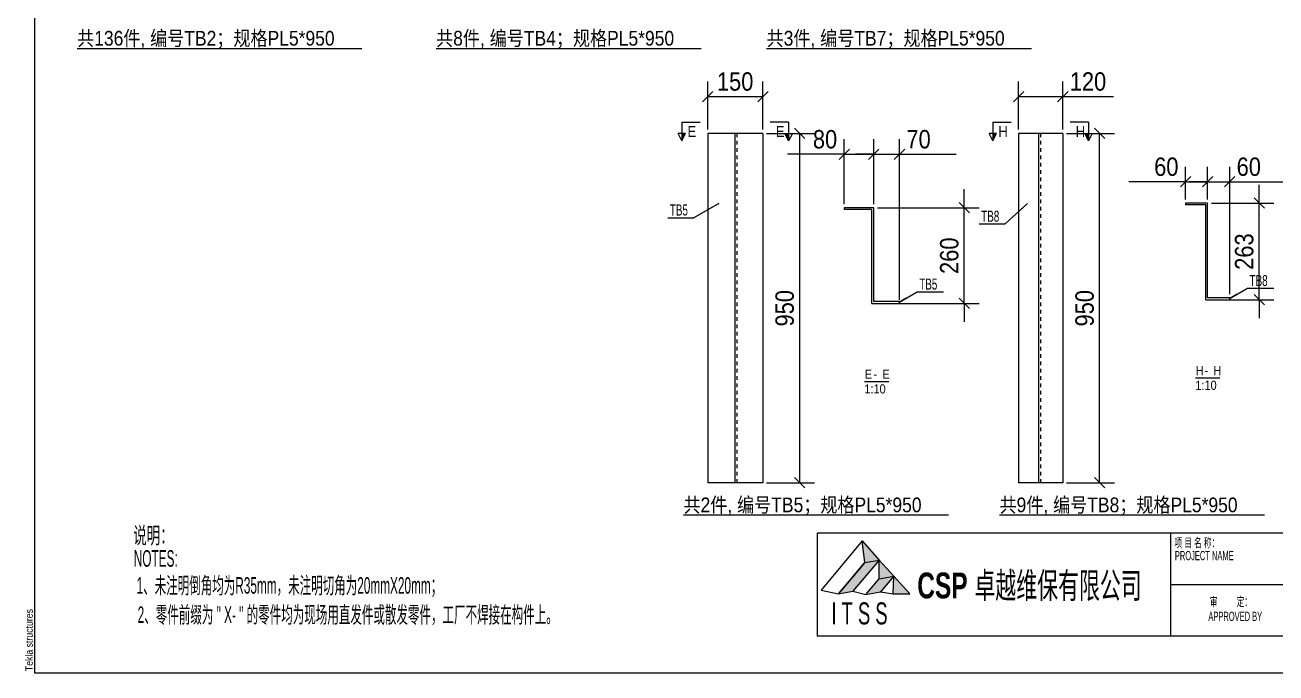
# Model space of a CAD drawing. Header units: inches. Extents: x 0 to 1938, y -2180 to 0.
# Drawn here: x -0.1 to 339.8, y -420 to -243.8 of the extents above; entities that cross this region are included whole.
import ezdxf

# ---------------------------------------------------------------- set-up
doc = ezdxf.new("R2010")
doc.units = ezdxf.units.IN
doc.header["$MEASUREMENT"] = 0
doc.linetypes.add('XKITLINE00', pattern=[0])
doc.linetypes.add('XKITLINE01', pattern=[4, 1, -1, 1, -1])
for name, color, linetype, lineweight in [('DrawingSheet', 5, 'Continuous', 0), ('OtherObjectType', 1, 'Continuous', 0), ('Part', 2, 'Continuous', 0), ('PartMark', 3, 'Continuous', 0), ('Section', 6, 'Continuous', 0), ('Z-DIMENSIONS', 1, 'Continuous', 0)]:
    doc.layers.add(name, color=color, linetype=linetype, lineweight=lineweight)
doc.styles.add('Arial', font='arial.ttf')
doc.styles.add('Arial Black', font='ariblk.ttf')
doc.styles.add('Arial Black Bold', font='ARIAL.TTF')
doc.styles.add('Arial Narrow', font='ARIAL.TTF')
doc.styles.add('romsim', font='ARIAL.TTF')
doc.styles.add('宋体', font='ARIAL.TTF')

# ---------------------------------------------------------------- blocks, each defined once
blk = doc.blocks.new('*A10')
at = {"layer": 'Part', "color": 2, "linetype": 'XKITLINE00', "lineweight": 0}
for p, q in [((202.87, 151.7), (187.87, 151.7)), ((187.87, 151.7), (187.87, 56.7)), ((195.37, 56.7), (195.37, 151.7)), ((202.87, 151.7), (202.87, 56.7)), ((202.87, 56.7), (187.87, 56.7))]:
    blk.add_line(p, q, dxfattribs=at)
at = {"layer": 'Part', "color": 6, "linetype": 'XKITLINE01', "lineweight": 0}
blk.add_line((195.87, 56.7), (195.87, 151.7), dxfattribs=at)
blk = doc.blocks.new('*A11')
at = {"layer": 'Part', "color": 2, "linetype": 'XKITLINE00', "lineweight": 0}
for p, q in [((232.99, 131.48), (224.99, 131.48)), ((224.99, 131.48), (224.99, 130.98)), ((232.49, 130.98), (224.99, 130.98)), ((232.49, 105.48), (232.49, 130.98)), ((232.99, 105.98), (232.99, 131.48)), ((232.49, 105.48), (239.99, 105.48)), ((239.99, 105.98), (232.99, 105.98)), ((239.99, 105.48), (239.99, 105.98))]:
    blk.add_line(p, q, dxfattribs=at)
blk = doc.blocks.new('*A16')
at = {"layer": 'Part', "color": 2, "linetype": 'XKITLINE00', "lineweight": 0}
for p, q in [((323.71, 132.74), (317.71, 132.74)), ((317.71, 132.74), (317.71, 132.24)), ((323.71, 106.96), (323.71, 132.74)), ((323.21, 132.24), (317.71, 132.24)), ((323.21, 106.46), (323.21, 132.24)), ((323.21, 106.46), (329.71, 106.46)), ((329.71, 106.96), (323.71, 106.96)), ((329.71, 106.46), (329.71, 106.96))]:
    blk.add_line(p, q, dxfattribs=at)
blk = doc.blocks.new('*A17')
at = {"layer": 'Part', "color": 2, "linetype": 'XKITLINE00', "lineweight": 0}
for p, q in [((284.36, 151.7), (272.36, 151.7)), ((272.36, 151.7), (272.36, 56.7)), ((277.86, 56.7), (277.86, 151.7)), ((284.36, 151.7), (284.36, 56.7)), ((284.36, 56.7), (272.36, 56.7))]:
    blk.add_line(p, q, dxfattribs=at)
at = {"layer": 'Part', "color": 6, "linetype": 'XKITLINE01', "lineweight": 0}
blk.add_line((278.36, 56.7), (278.36, 151.7), dxfattribs=at)
blk = doc.blocks.new('*A32')
at = {"layer": 'DrawingSheet', "color": 5, "linetype": 'XKITLINE00', "lineweight": 0}
for p, q in [((5, 425), (5, 5)), ((5, 5), (635, 5))]:
    blk.add_line(p, q, dxfattribs=at)
at = {"layer": 'DrawingSheet', "color": 5, "style": 'Arial', "width": 0.85}
blk.add_text('Tekla structures', height=2, rotation=90, dxfattribs=at).set_placement((4.5, 5.5))
blk = doc.blocks.new('*A33')
at = {"layer": 'OtherObjectType', "color": 7, "style": 'Arial'}
for s, width, p in [('说明：', 0.595, (31.8, 40.17)), ('NOTES:', 0.51, (31.95, 33.89)), ('1、未注明倒角均为R35mm，未注明切角为20mmX20mm；', 0.51, (32.7, 26.56)), ('2、零件前缀为 " X- " 的零件均为现场用直发件或散发零件，工厂不焊接在构件上。', 0.51, (33, 18.61))]:
    blk.add_text(s, height=4.5, dxfattribs=dict(at, width=width)).set_placement(p)
blk = doc.blocks.new('*A34')
at = {"layer": 'OtherObjectType'}
for color, points in [(3, [(229.8, 41), (234.5, 35.7), (230.6, 35.1)]), (2, [(227.3, 27.2), (223.4, 26.5), (230.6, 35), (234.5, 35.7)]), (3, [(234.5, 35.7), (238.4, 31.3), (234.5, 30.7)]), (2, [(234.8, 27.1), (230.8, 26.3), (234.5, 30.6), (238.4, 31.3)]), (3, [(238.4, 31.3), (242.8, 26.5), (238.3, 26.5)])]:
    blk.add_hatch(color=color, dxfattribs=at).paths.add_polyline_path(points, flags=17)
at = {"layer": 'OtherObjectType', "color": 3, "linetype": 'XKITLINE00', "lineweight": 0}
for p, q in [((625, 43), (217.6, 43)), ((217.6, 43), (217.6, 15)), ((313.6, 43), (313.6, 15)), ((500.8, 29), (313.7, 29)), ((625, 15), (217.6, 15))]:
    blk.add_line(p, q, dxfattribs=at)
at = {"layer": 'OtherObjectType', "color": 2, "linetype": 'XKITLINE00', "lineweight": 0}
for p, q in [((229.8, 40.9), (218.7, 27.5)), ((230.6, 35), (229.8, 40.9)), ((229.8, 40.9), (234.5, 35.7)), ((223.4, 26.5), (230.6, 35)), ((230.6, 35), (223.4, 26.5)), ((234.5, 35.7), (227.3, 27.2)), ((230.6, 35), (234.5, 35.7)), ((234.5, 30.6), (234.5, 35.7)), ((234.5, 35.7), (238.4, 31.3)), ((230.8, 26.3), (234.5, 30.6)), ((234.5, 30.6), (238.4, 31.3)), ((238.4, 31.3), (234.8, 27.1)), ((238.3, 26.5), (238.4, 31.3)), ((242.8, 26.5), (238.4, 31.3)), ((218.7, 27.5), (223.4, 26.5)), ((223.4, 26.5), (227.3, 27.2)), ((227.3, 27.2), (230.8, 26.3)), ((230.8, 26.3), (234.8, 27.1)), ((234.8, 27.1), (238.3, 26.5)), ((238.3, 26.5), (242.8, 26.5))]:
    blk.add_line(p, q, dxfattribs=at)
at = {"layer": 'OtherObjectType', "color": 7, "style": 'Arial'}
for s, width, p in [('项 目 名 称：', 0.595, (314.7, 39.18)), ('PROJECT NAME', 0.51, (314.8, 35.67)), ('审         定：', 0.595, (324.3, 23.14)), ('APPROVED BY', 0.51, (323.9, 19.15))]:
    blk.add_text(s, height=2.5, dxfattribs=dict(at, width=width)).set_placement(p)
at = {"layer": 'OtherObjectType', "color": 3, "width": 0.595}
for s, height, style, p in [('CSP 卓越维保有限公司', 7, 'Arial Black', (244.8, 25.3)), ('I T S S', 6, 'Arial Black Bold', (221.5, 18.2))]:
    blk.add_text(s, height=height, dxfattribs=dict(at, style=style)).set_placement(p)
blk = doc.blocks.new('*A45')
at = {"layer": 'OtherObjectType', "color": 6, "linetype": 'XKITLINE00', "lineweight": 0}
blk.add_line((16.55, 174.8), (93.87, 174.8), dxfattribs=at)
at = {"layer": 'OtherObjectType', "color": 3, "style": '宋体', "width": 0.85}
blk.add_text('共136件, 编号TB2；规格PL5*950', height=4, dxfattribs=at).set_placement((16.55, 175.55))
blk = doc.blocks.new('*A65')
at = {"layer": 'OtherObjectType', "color": 6, "linetype": 'XKITLINE00', "lineweight": 0}
blk.add_line((114.08, 174.8), (186.06, 174.8), dxfattribs=at)
at = {"layer": 'OtherObjectType', "color": 3, "style": '宋体', "width": 0.85}
blk.add_text('共8件, 编号TB4；规格PL5*950', height=4, dxfattribs=at).set_placement((114.08, 175.55))
blk = doc.blocks.new('*A75')
at = {"layer": 'OtherObjectType', "color": 6, "linetype": 'XKITLINE00', "lineweight": 0}
blk.add_line((181.3, 47.95), (253.28, 47.95), dxfattribs=at)
at = {"layer": 'OtherObjectType', "color": 3, "style": '宋体', "width": 0.85}
blk.add_text('共2件, 编号TB5；规格PL5*950', height=4, dxfattribs=at).set_placement((181.3, 48.7))
blk = doc.blocks.new('*A76')
at = {"layer": 'Z-DIMENSIONS', "color": 4, "linetype": 'XKITLINE00', "lineweight": 0}
for p, q in [((211.46, 153.11), (214.29, 150.29)), ((203.87, 151.7), (216.87, 151.7)), ((212.87, 56.7), (212.87, 151.7)), ((211.46, 58.11), (214.29, 55.29)), ((203.87, 56.7), (216.87, 56.7))]:
    blk.add_line(p, q, dxfattribs=at)
at = {"layer": 'Z-DIMENSIONS', "color": 7}
for p in [(212.87, 151.7), (212.87, 56.7)]:
    blk.add_point(p, dxfattribs=at)
at = {"layer": 'Z-DIMENSIONS', "color": 7, "style": 'Arial Narrow', "width": 0.85}
blk.add_text('950', height=5, rotation=90.0002, dxfattribs=at).set_placement((211.27, 99.2))
blk = doc.blocks.new('*A77')
at = {"layer": 'Z-DIMENSIONS', "color": 4, "linetype": 'XKITLINE00', "lineweight": 0}
for p, q in [((187.87, 152.7), (187.87, 165.8)), ((202.87, 152.7), (202.87, 165.8)), ((189.29, 163.11), (186.46, 160.29)), ((187.87, 161.7), (202.87, 161.7)), ((204.29, 163.11), (201.46, 160.29))]:
    blk.add_line(p, q, dxfattribs=at)
at = {"layer": 'Z-DIMENSIONS', "color": 7}
for p in [(187.87, 161.7), (202.87, 161.7)]:
    blk.add_point(p, dxfattribs=at)
at = {"layer": 'Z-DIMENSIONS', "color": 7, "style": 'Arial Narrow', "width": 0.85}
blk.add_text('150', height=5, dxfattribs=at).set_placement((190.38, 163.3))
blk = doc.blocks.new('*A78')
at = {"layer": 'Section'}
for points in [[(181.87, 151.7), (180.87, 149.7), (180.87, 151.7)], [(209.87, 151.7), (209.87, 149.7), (208.87, 151.7)]]:
    blk.add_hatch(color=6, dxfattribs=at).paths.add_polyline_path(points, flags=17)
at = {"layer": 'Section', "color": 6, "linetype": 'XKITLINE00', "lineweight": 0}
for p, q in [((180.87, 154.7), (185.87, 154.7)), ((180.87, 154.7), (180.87, 149.7)), ((209.87, 154.7), (204.87, 154.7)), ((209.87, 154.7), (209.87, 149.7)), ((180.87, 149.7), (179.87, 151.7)), ((181.87, 151.7), (179.87, 151.7)), ((180.87, 149.7), (181.87, 151.7)), ((208.87, 151.7), (210.87, 151.7)), ((209.87, 149.7), (208.87, 151.7)), ((210.87, 151.7), (209.87, 149.7))]:
    blk.add_line(p, q, dxfattribs=at)
at = {"layer": 'Section', "color": 6, "style": '宋体', "width": 0.85}
for p in [(182.37, 150.7), (206.37, 150.7)]:
    blk.add_text('E', height=3, dxfattribs=at).set_placement(p)
blk = doc.blocks.new('*A79')
at = {"layer": 'PartMark', "color": 4, "linetype": 'XKITLINE00', "lineweight": 0}
for p, q in [((190.9, 132.67), (184.14, 128.76)), ((188.74, 131.42), (190.9, 132.67)), ((177, 128.76), (184.14, 128.76))]:
    blk.add_line(p, q, dxfattribs=at)
at = {"layer": 'PartMark', "color": 1, "style": 'romsim', "width": 0.6375}
blk.add_text('TB5', height=3, dxfattribs=at).set_placement((177.6, 129.36))
blk = doc.blocks.new('*A80')
at = {"layer": 'Z-DIMENSIONS', "color": 4, "linetype": 'XKITLINE00', "lineweight": 0}
for p, q in [((257.59, 131.48), (257.59, 136.48)), ((256.17, 132.9), (259, 130.07)), ((233.99, 131.48), (261.59, 131.48)), ((257.59, 105.48), (257.59, 131.48)), ((239.63, 105.48), (261.59, 105.48)), ((256.17, 106.9), (259, 104.07)), ((257.59, 105.48), (257.59, 100.48))]:
    blk.add_line(p, q, dxfattribs=at)
at = {"layer": 'Z-DIMENSIONS', "color": 7}
for p in [(257.59, 131.48), (257.59, 105.48)]:
    blk.add_point(p, dxfattribs=at)
at = {"layer": 'Z-DIMENSIONS', "color": 7, "style": 'Arial Narrow', "width": 0.85}
blk.add_text('260', height=5, rotation=90.0002, dxfattribs=at).set_placement((255.99, 113.48))
blk = doc.blocks.new('*A81')
at = {"layer": 'Z-DIMENSIONS', "color": 4, "linetype": 'XKITLINE00', "lineweight": 0}
for p, q in [((224.99, 132.48), (224.99, 150.1)), ((232.99, 132.48), (232.99, 150.1)), ((226.4, 147.41), (223.57, 144.58)), ((234.4, 147.41), (231.57, 144.58)), ((224.99, 146), (209.57, 146)), ((224.99, 146), (214.57, 146)), ((224.99, 146), (232.99, 146)), ((232.99, 146), (237.99, 146))]:
    blk.add_line(p, q, dxfattribs=at)
at = {"layer": 'Z-DIMENSIONS', "color": 7}
for p in [(224.99, 146), (232.99, 146)]:
    blk.add_point(p, dxfattribs=at)
at = {"layer": 'Z-DIMENSIONS', "color": 7, "style": 'Arial Narrow', "width": 0.85}
blk.add_text('80', height=5, dxfattribs=at).set_placement((216.45, 147.6))
blk = doc.blocks.new('*A82')
at = {"layer": 'Z-DIMENSIONS', "color": 4, "linetype": 'XKITLINE00', "lineweight": 0}
for p, q in [((232.99, 132.48), (232.99, 150.1)), ((239.99, 106.48), (239.99, 150.1)), ((234.4, 147.41), (231.57, 144.58)), ((241.4, 147.41), (238.57, 144.58)), ((232.99, 146), (227.99, 146)), ((232.99, 146), (239.99, 146)), ((239.99, 146), (250.4, 146)), ((239.99, 146), (255.4, 146))]:
    blk.add_line(p, q, dxfattribs=at)
at = {"layer": 'Z-DIMENSIONS', "color": 7}
for p in [(232.99, 146), (239.99, 146)]:
    blk.add_point(p, dxfattribs=at)
at = {"layer": 'Z-DIMENSIONS', "color": 7, "style": 'Arial Narrow', "width": 0.85}
blk.add_text('70', height=5, dxfattribs=at).set_placement((241.86, 147.6))
blk = doc.blocks.new('*A83')
at = {"layer": 'PartMark', "color": 4, "linetype": 'XKITLINE00', "lineweight": 0}
for p, q in [((239.81, 105.76), (244.76, 108.61)), ((241.97, 107), (239.81, 105.76)), ((244.76, 108.61), (251.9, 108.61))]:
    blk.add_line(p, q, dxfattribs=at)
at = {"layer": 'PartMark', "color": 4, "style": 'romsim', "width": 0.6375}
blk.add_text('TB5', height=3, dxfattribs=at).set_placement((245.36, 109.21))
blk = doc.blocks.new('*A84')
at = {"layer": 'OtherObjectType', "color": 6, "linetype": 'XKITLINE00', "lineweight": 0}
blk.add_line((230.45, 84.23), (237.12, 84.23), dxfattribs=at)
at = {"layer": 'OtherObjectType', "color": 6, "style": 'Arial Narrow', "width": 0.85}
for s, p in [('E', (230.54, 84.98)), ('-', (232.95, 84.98)), ('E', (235.37, 84.98)), ('1:10', (230.45, 80.98))]:
    blk.add_text(s, height=2.5, dxfattribs=at).set_placement(p)
blk = doc.blocks.new('*A95')
at = {"layer": 'OtherObjectType', "color": 6, "linetype": 'XKITLINE00', "lineweight": 0}
blk.add_line((203.88, 174.8), (275.86, 174.8), dxfattribs=at)
at = {"layer": 'OtherObjectType', "color": 3, "style": '宋体', "width": 0.85}
blk.add_text('共3件, 编号TB7；规格PL5*950', height=4, dxfattribs=at).set_placement((203.88, 175.55))
blk = doc.blocks.new('*A105')
at = {"layer": 'OtherObjectType', "color": 6, "linetype": 'XKITLINE00', "lineweight": 0}
blk.add_line((267.16, 47.95), (339.14, 47.95), dxfattribs=at)
at = {"layer": 'OtherObjectType', "color": 3, "style": '宋体', "width": 0.85}
blk.add_text('共9件, 编号TB8；规格PL5*950', height=4, dxfattribs=at).set_placement((267.16, 48.7))
blk = doc.blocks.new('*A106')
at = {"layer": 'Z-DIMENSIONS', "color": 4, "linetype": 'XKITLINE00', "lineweight": 0}
for p, q in [((337.72, 132.74), (337.72, 137.74)), ((324.71, 132.74), (341.72, 132.74)), ((336.3, 134.16), (339.13, 131.33)), ((337.72, 106.46), (337.72, 132.74)), ((327.46, 106.46), (341.72, 106.46)), ((336.3, 107.87), (339.13, 105.04)), ((337.72, 106.46), (337.72, 101.46))]:
    blk.add_line(p, q, dxfattribs=at)
at = {"layer": 'Z-DIMENSIONS', "color": 7}
for p in [(337.72, 132.74), (337.72, 106.46)]:
    blk.add_point(p, dxfattribs=at)
at = {"layer": 'Z-DIMENSIONS', "color": 7, "style": 'Arial Narrow', "width": 0.85}
blk.add_text('263', height=5, rotation=90.0002, dxfattribs=at).set_placement((336.12, 114.6))
blk = doc.blocks.new('*A107')
at = {"layer": 'Z-DIMENSIONS', "color": 4, "linetype": 'XKITLINE00', "lineweight": 0}
for p, q in [((319.12, 139.94), (316.29, 137.12)), ((317.71, 133.74), (317.71, 142.63)), ((325.12, 139.94), (322.29, 137.12)), ((323.71, 133.74), (323.71, 142.63)), ((317.71, 138.53), (302.29, 138.53)), ((317.71, 138.53), (307.29, 138.53)), ((317.71, 138.53), (323.71, 138.53)), ((323.71, 138.53), (328.71, 138.53))]:
    blk.add_line(p, q, dxfattribs=at)
at = {"layer": 'Z-DIMENSIONS', "color": 7}
for p in [(317.71, 138.53), (323.71, 138.53)]:
    blk.add_point(p, dxfattribs=at)
at = {"layer": 'Z-DIMENSIONS', "color": 7, "style": 'Arial Narrow', "width": 0.85}
blk.add_text('60', height=5, dxfattribs=at).set_placement((309.17, 140.13))
blk = doc.blocks.new('*A108')
at = {"layer": 'Z-DIMENSIONS', "color": 4, "linetype": 'XKITLINE00', "lineweight": 0}
for p, q in [((325.12, 139.94), (322.29, 137.12)), ((323.71, 133.74), (323.71, 142.63)), ((331.12, 139.94), (328.29, 137.12)), ((329.71, 107.96), (329.71, 142.63)), ((323.71, 138.53), (318.71, 138.53)), ((323.71, 138.53), (329.71, 138.53)), ((329.71, 138.53), (340.12, 138.53)), ((329.71, 138.53), (345.12, 138.53))]:
    blk.add_line(p, q, dxfattribs=at)
at = {"layer": 'Z-DIMENSIONS', "color": 7}
for p in [(323.71, 138.53), (329.71, 138.53)]:
    blk.add_point(p, dxfattribs=at)
at = {"layer": 'Z-DIMENSIONS', "color": 7, "style": 'Arial Narrow', "width": 0.85}
blk.add_text('60', height=5, dxfattribs=at).set_placement((331.58, 140.13))
blk = doc.blocks.new('*A109')
at = {"layer": 'PartMark', "color": 4, "linetype": 'XKITLINE00', "lineweight": 0}
for p, q in [((329.55, 106.73), (334.5, 109.58)), ((334.5, 109.58), (341.65, 109.58)), ((331.72, 107.98), (329.55, 106.73))]:
    blk.add_line(p, q, dxfattribs=at)
at = {"layer": 'PartMark', "color": 4, "style": 'romsim', "width": 0.6375}
blk.add_text('TB8', height=3, dxfattribs=at).set_placement((335.1, 110.18))
blk = doc.blocks.new('*A110')
at = {"layer": 'OtherObjectType', "color": 6, "linetype": 'XKITLINE00', "lineweight": 0}
blk.add_line((320.37, 85.21), (327.04, 85.21), dxfattribs=at)
at = {"layer": 'OtherObjectType', "color": 6, "style": 'Arial Narrow', "width": 0.85}
for s, p in [('H', (320.46, 85.96)), ('H', (325.29, 85.96)), ('-', (322.87, 85.96)), ('1:10', (320.37, 81.96))]:
    blk.add_text(s, height=2.5, dxfattribs=at).set_placement(p)
blk = doc.blocks.new('*A111')
at = {"layer": 'Z-DIMENSIONS', "color": 4, "linetype": 'XKITLINE00', "lineweight": 0}
for p, q in [((272.36, 152.7), (272.36, 165.8)), ((284.36, 152.7), (284.36, 165.8)), ((273.78, 163.11), (270.95, 160.29)), ((272.36, 161.7), (284.36, 161.7)), ((285.78, 163.11), (282.95, 160.29)), ((284.36, 161.7), (298.11, 161.7)), ((284.36, 161.7), (298.11, 161.7))]:
    blk.add_line(p, q, dxfattribs=at)
at = {"layer": 'Z-DIMENSIONS', "color": 7}
for p in [(272.36, 161.7), (284.36, 161.7)]:
    blk.add_point(p, dxfattribs=at)
at = {"layer": 'Z-DIMENSIONS', "color": 7, "style": 'Arial Narrow', "width": 0.85}
blk.add_text('120', height=5, dxfattribs=at).set_placement((286.24, 163.3))
blk = doc.blocks.new('*A112')
at = {"layer": 'Z-DIMENSIONS', "color": 4, "linetype": 'XKITLINE00', "lineweight": 0}
for p, q in [((292.95, 153.11), (295.78, 150.29)), ((285.36, 151.7), (298.36, 151.7)), ((294.36, 56.7), (294.36, 151.7)), ((292.95, 58.11), (295.78, 55.29)), ((285.36, 56.7), (298.36, 56.7))]:
    blk.add_line(p, q, dxfattribs=at)
at = {"layer": 'Z-DIMENSIONS', "color": 7}
for p in [(294.36, 151.7), (294.36, 56.7)]:
    blk.add_point(p, dxfattribs=at)
at = {"layer": 'Z-DIMENSIONS', "color": 7, "style": 'Arial Narrow', "width": 0.85}
blk.add_text('950', height=5, rotation=90.0002, dxfattribs=at).set_placement((292.76, 99.2))
blk = doc.blocks.new('*A113')
at = {"layer": 'Section'}
for points in [[(266.36, 151.7), (265.36, 149.7), (265.36, 151.7)], [(291.36, 151.7), (291.36, 149.7), (290.36, 151.7)]]:
    blk.add_hatch(color=6, dxfattribs=at).paths.add_polyline_path(points, flags=17)
at = {"layer": 'Section', "color": 6, "linetype": 'XKITLINE00', "lineweight": 0}
for p, q in [((265.36, 154.7), (270.36, 154.7)), ((265.36, 154.7), (265.36, 149.7)), ((291.36, 154.7), (286.36, 154.7)), ((291.36, 154.7), (291.36, 149.7)), ((265.36, 149.7), (264.36, 151.7)), ((266.36, 151.7), (264.36, 151.7)), ((265.36, 149.7), (266.36, 151.7)), ((290.36, 151.7), (292.36, 151.7)), ((291.36, 149.7), (290.36, 151.7)), ((292.36, 151.7), (291.36, 149.7))]:
    blk.add_line(p, q, dxfattribs=at)
at = {"layer": 'Section', "color": 6, "style": '宋体', "width": 0.85}
for p in [(266.86, 150.7), (287.86, 150.7)]:
    blk.add_text('H', height=3, dxfattribs=at).set_placement(p)
blk = doc.blocks.new('*A114')
at = {"layer": 'PartMark', "color": 4, "linetype": 'XKITLINE00', "lineweight": 0}
for p, q in [((274.79, 132.67), (268.73, 127.07)), ((272.95, 130.97), (274.79, 132.67)), ((261.59, 127.07), (268.73, 127.07))]:
    blk.add_line(p, q, dxfattribs=at)
at = {"layer": 'PartMark', "color": 1, "style": 'romsim', "width": 0.6375}
blk.add_text('TB8', height=3, dxfattribs=at).set_placement((262.19, 127.67))
blk = doc.blocks.new('P详图~001 (PL5ｍｍ踏步)')
at = {"lineweight": 0}
for name in ['*A32', '*A45', '*A65', '*A95', '*A77', '*A111', '*A78', '*A76', '*A113', '*A112', '*A10', '*A81', '*A82', '*A17', '*A107', '*A108', '*A80', '*A106', '*A16', '*A11', '*A110', '*A84', '*A75', '*A105', '*A33', '*A34']:
    blk.add_blockref(name, (0, 0), dxfattribs=at)
at = {"layer": 'PartMark', "lineweight": 0}
for name in ['*A79', '*A114', '*A83', '*A109']:
    blk.add_blockref(name, (0, 0), dxfattribs=at)

msp = doc.modelspace()

# ---------------------------------------------------------------- block references
msp.add_blockref('P详图~001 (PL5ｍｍ踏步)', (-2.5, -425))

doc.saveas('drawing.dxf')
